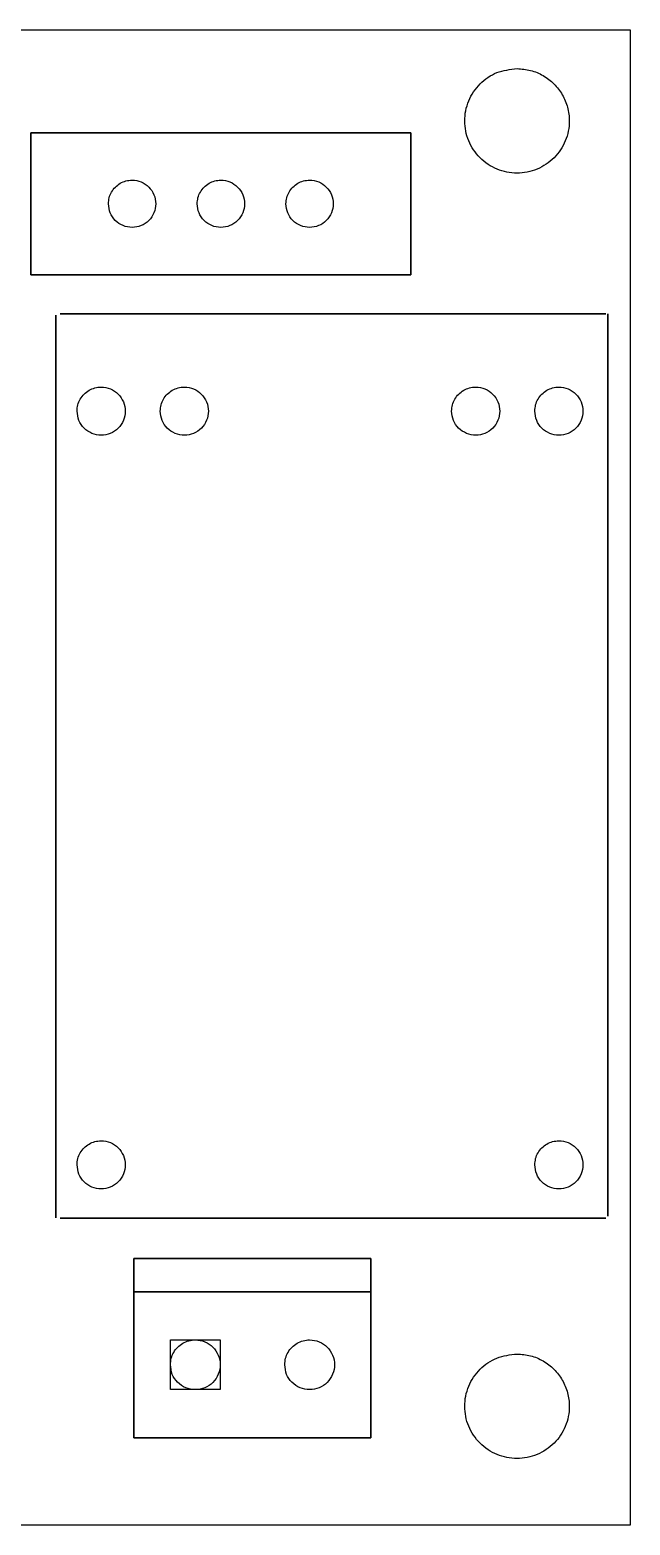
# Model space of a CAD drawing. Extents: x 0.1 to 87.9, y 0.4 to 46.2.
# Drawn here: x 69.52 to 87.9, y 0.39 to 46.19 of the extents above; entities that cross this region are included whole.
import ezdxf

# ---------------------------------------------------------------- set-up
doc = ezdxf.new("R2010")
doc.units = 0
doc.layers.get('0').update_dxf_attribs({"linetype": 'CONTINUOUS'})

msp = doc.modelspace()

# ---------------------------------------------------------------- linework, layer by layer
at = {"color": 7}
for p, q in [((0.1016, 46.1899), (87.898464, 46.1899)), ((0.1016, 46.1899), (87.898464, 46.1899)), ((87.898464, 46.1899), (87.898464, 0.392994)), ((87.898464, 46.1899), (87.898464, 0.392994)), ((84.43716, 45.003325), (84.43716, 45.003325)), ((84.43716, 45.003325), (84.43716, 45.003325)), ((69.554019, 43.038324), (69.554019, 38.688328)), ((69.554019, 38.688328), (69.554019, 43.038324)), ((81.184009, 43.038324), (69.554019, 43.038324)), ((69.554019, 43.038324), (81.184009, 43.038324)), ((81.184009, 38.688328), (81.184009, 43.038324)), ((81.184009, 43.038324), (81.184009, 38.688328)), ((71.927318, 40.86333), (71.927318, 40.86333)), ((71.927318, 40.86333), (71.927318, 40.86333)), ((71.927318, 40.86333), (71.927318, 40.86333)), ((74.645132, 40.86333), (74.645132, 40.86333)), ((74.645132, 40.86333), (74.645132, 40.86333)), ((74.645132, 40.86333), (74.645132, 40.86333)), ((77.362932, 40.86333), (77.362932, 40.86333)), ((77.362932, 40.86333), (77.362932, 40.86333)), ((77.362932, 40.86333), (77.362932, 40.86333)), ((69.554019, 38.688328), (81.184009, 38.688328)), ((81.184009, 38.688328), (69.554019, 38.688328)), ((70.315037, 37.451489), (70.315037, 9.809095)), ((70.315037, 9.809095), (70.315037, 37.451489)), ((87.155443, 37.493716), (70.452145, 37.493716)), ((70.452145, 37.493716), (87.155443, 37.493716)), ((87.218661, 9.853399), (87.218661, 37.495798)), ((87.218661, 37.495798), (87.218661, 9.853399)), ((70.966894, 34.513308), (70.966894, 34.513308)), ((70.966894, 34.513308), (70.966894, 34.513308)), ((73.515008, 34.513308), (73.515008, 34.513308)), ((73.515008, 34.513308), (73.515008, 34.513308)), ((82.434994, 34.513308), (82.434994, 34.513308)), ((82.434994, 34.513308), (82.434994, 34.513308)), ((84.982403, 34.513308), (84.982403, 34.513308)), ((84.982403, 34.513308), (84.982403, 34.513308)), ((70.966894, 11.427178), (70.966894, 11.427178)), ((70.966894, 11.427178), (70.966894, 11.427178)), ((84.982403, 11.427178), (84.982403, 11.427178)), ((84.982403, 11.427178), (84.982403, 11.427178)), ((70.452145, 9.791777), (87.155443, 9.791777)), ((87.155443, 9.791777), (70.452145, 9.791777)), ((79.963998, 8.554508), (72.709969, 8.554508)), ((72.709969, 8.554508), (79.963998, 8.554508)), ((72.709969, 8.554508), (72.709969, 3.068108)), ((72.709969, 3.068108), (72.709969, 8.554508)), ((79.963998, 3.068108), (79.963998, 8.554508)), ((79.963998, 8.554508), (79.963998, 3.068108)), ((79.963998, 7.538508), (72.709969, 7.538508)), ((72.709969, 7.538508), (79.963998, 7.538508)), ((73.824969, 4.541308), (73.824969, 6.065308)), ((73.824969, 6.065308), (75.348969, 6.065308)), ((73.824969, 4.541308), (73.824969, 6.065308)), ((73.824969, 6.065308), (75.348969, 6.065308)), ((75.348969, 6.065308), (75.348969, 4.541308)), ((75.348969, 6.065308), (75.348969, 4.541308)), ((84.43716, 5.633156), (84.43716, 5.633156)), ((84.43716, 5.633156), (84.43716, 5.633156)), ((73.824969, 5.303308), (73.824969, 5.303308)), ((73.824969, 5.303308), (73.824969, 5.303308)), ((77.324973, 5.303308), (77.324973, 5.303308)), ((77.324973, 5.303308), (77.324973, 5.303308)), ((75.348969, 4.541308), (73.824969, 4.541308)), ((75.348969, 4.541308), (73.824969, 4.541308)), ((72.709969, 3.068108), (79.963998, 3.068108)), ((79.963998, 3.068108), (72.709969, 3.068108)), ((87.898464, 0.392994), (0.1016, 0.392994)), ((87.898464, 0.392994), (0.1016, 0.392994))]:
    msp.add_line(p, q, dxfattribs=at)
for points, knots in [([(84.43716, 45.003325), (84.226466, 44.979013), (83.808829, 44.930821), (83.276614, 44.561138), (82.920003, 44.032564), (82.795711, 43.402923), (82.920586, 42.775403), (83.275978, 42.242129), (83.80918, 41.886755), (84.436969, 41.76188), (85.065592, 41.886154), (85.597957, 42.242835), (85.953652, 42.774793), (86.065069, 43.333808), (86.000301, 43.82214), (85.838703, 44.212401), (85.581597, 44.548115), (85.246305, 44.803537), (84.856041, 44.971415), (84.577173, 44.992659), (84.43716, 45.003325)], [0, 0, 0, 0, 0.628027, 1.244871, 1.872899, 2.500926, 3.11777, 3.745798, 4.373825, 4.990669, 5.618697, 6.246724, 6.863568, 7.491596, 7.910435, 8.325809, 8.744648, 9.163488, 9.578861, 9.997701, 9.997701, 9.997701, 9.997701]), ([(84.43716, 45.003325), (84.226466, 44.979013), (83.808829, 44.930821), (83.276614, 44.561138), (82.920003, 44.032564), (82.795711, 43.402923), (82.920586, 42.775403), (83.275978, 42.242129), (83.80918, 41.886755), (84.436969, 41.76188), (85.065592, 41.886154), (85.597957, 42.242835), (85.953652, 42.774793), (86.065069, 43.333808), (86.000301, 43.82214), (85.838703, 44.212401), (85.581597, 44.548115), (85.246305, 44.803537), (84.856041, 44.971415), (84.577173, 44.992659), (84.43716, 45.003325)], [0, 0, 0, 0, 0.628027, 1.244871, 1.872899, 2.500926, 3.11777, 3.745798, 4.373825, 4.990669, 5.618697, 6.246724, 6.863568, 7.491596, 7.910435, 8.325809, 8.744648, 9.163488, 9.578861, 9.997701, 9.997701, 9.997701, 9.997701]), ([(71.927318, 40.86333), (71.938318, 40.768003), (71.960121, 40.579049), (72.12738, 40.338255), (72.366527, 40.17691), (72.6514, 40.120676), (72.935314, 40.177174), (73.176587, 40.337967), (73.337372, 40.579208), (73.39387, 40.863243), (73.337644, 41.147656), (73.176268, 41.388518), (72.93559, 41.549448), (72.682671, 41.599857), (72.461731, 41.570553), (72.285162, 41.49744), (72.133272, 41.381116), (72.01771, 41.229417), (71.941755, 41.052847), (71.932144, 40.926677), (71.927318, 40.86333)], [0, 0, 0, 0, 0.284143, 0.563227, 0.84737, 1.131514, 1.410597, 1.694741, 1.978884, 2.257967, 2.542111, 2.826254, 3.105338, 3.389481, 3.57898, 3.766911, 3.956409, 4.145908, 4.333839, 4.523338, 4.523338, 4.523338, 4.523338]), ([(71.927318, 40.86333), (71.938318, 40.768003), (71.960121, 40.579049), (72.12738, 40.338255), (72.366527, 40.17691), (72.6514, 40.120676), (72.935314, 40.177174), (73.176587, 40.337967), (73.337372, 40.579208), (73.39387, 40.863243), (73.337644, 41.147656), (73.176268, 41.388518), (72.93559, 41.549448), (72.682671, 41.599857), (72.461731, 41.570553), (72.285162, 41.49744), (72.133272, 41.381116), (72.01771, 41.229417), (71.941755, 41.052847), (71.932144, 40.926677), (71.927318, 40.86333)], [0, 0, 0, 0, 0.284143, 0.563227, 0.84737, 1.131514, 1.410597, 1.694741, 1.978884, 2.257967, 2.542111, 2.826254, 3.105338, 3.389481, 3.57898, 3.766911, 3.956409, 4.145908, 4.333839, 4.523338, 4.523338, 4.523338, 4.523338]), ([(71.927318, 40.86333), (71.938318, 40.768003), (71.960121, 40.579049), (72.12738, 40.338255), (72.366527, 40.17691), (72.6514, 40.120676), (72.935314, 40.177174), (73.176587, 40.337967), (73.337372, 40.579208), (73.39387, 40.863243), (73.337644, 41.147656), (73.176268, 41.388518), (72.93559, 41.549448), (72.682671, 41.599857), (72.461731, 41.570553), (72.285162, 41.49744), (72.133272, 41.381116), (72.01771, 41.229417), (71.941755, 41.052847), (71.932144, 40.926677), (71.927318, 40.86333)], [0, 0, 0, 0, 0.284143, 0.563227, 0.84737, 1.131514, 1.410597, 1.694741, 1.978884, 2.257967, 2.542111, 2.826254, 3.105338, 3.389481, 3.57898, 3.766911, 3.956409, 4.145908, 4.333839, 4.523338, 4.523338, 4.523338, 4.523338]), ([(74.645132, 40.86333), (74.656132, 40.768003), (74.677935, 40.579049), (74.845194, 40.338255), (75.084341, 40.17691), (75.369214, 40.120676), (75.653128, 40.177174), (75.894402, 40.337967), (76.055186, 40.579208), (76.111684, 40.863243), (76.055458, 41.147656), (75.894082, 41.388518), (75.653404, 41.549448), (75.400485, 41.599857), (75.179545, 41.570553), (75.002976, 41.49744), (74.851086, 41.381116), (74.735524, 41.229417), (74.659569, 41.052847), (74.649958, 40.926677), (74.645132, 40.86333)], [0, 0, 0, 0, 0.284143, 0.563227, 0.84737, 1.131514, 1.410597, 1.694741, 1.978884, 2.257967, 2.542111, 2.826254, 3.105338, 3.389481, 3.57898, 3.766911, 3.956409, 4.145908, 4.333839, 4.523338, 4.523338, 4.523338, 4.523338]), ([(74.645132, 40.86333), (74.656132, 40.768003), (74.677935, 40.579049), (74.845194, 40.338255), (75.084341, 40.17691), (75.369214, 40.120676), (75.653128, 40.177174), (75.894402, 40.337967), (76.055186, 40.579208), (76.111684, 40.863243), (76.055458, 41.147656), (75.894082, 41.388518), (75.653404, 41.549448), (75.400485, 41.599857), (75.179545, 41.570553), (75.002976, 41.49744), (74.851086, 41.381116), (74.735524, 41.229417), (74.659569, 41.052847), (74.649958, 40.926677), (74.645132, 40.86333)], [0, 0, 0, 0, 0.284143, 0.563227, 0.84737, 1.131514, 1.410597, 1.694741, 1.978884, 2.257967, 2.542111, 2.826254, 3.105338, 3.389481, 3.57898, 3.766911, 3.956409, 4.145908, 4.333839, 4.523338, 4.523338, 4.523338, 4.523338]), ([(74.645132, 40.86333), (74.656132, 40.768003), (74.677935, 40.579049), (74.845194, 40.338255), (75.084341, 40.17691), (75.369214, 40.120676), (75.653128, 40.177174), (75.894402, 40.337967), (76.055186, 40.579208), (76.111684, 40.863243), (76.055458, 41.147656), (75.894082, 41.388518), (75.653404, 41.549448), (75.400485, 41.599857), (75.179545, 41.570553), (75.002976, 41.49744), (74.851086, 41.381116), (74.735524, 41.229417), (74.659569, 41.052847), (74.649958, 40.926677), (74.645132, 40.86333)], [0, 0, 0, 0, 0.284143, 0.563227, 0.84737, 1.131514, 1.410597, 1.694741, 1.978884, 2.257967, 2.542111, 2.826254, 3.105338, 3.389481, 3.57898, 3.766911, 3.956409, 4.145908, 4.333839, 4.523338, 4.523338, 4.523338, 4.523338]), ([(77.362932, 40.86333), (77.373932, 40.768003), (77.395735, 40.579049), (77.562994, 40.338255), (77.802141, 40.17691), (78.087014, 40.120676), (78.370928, 40.177174), (78.612202, 40.337967), (78.772986, 40.579208), (78.829484, 40.863243), (78.773258, 41.147656), (78.611882, 41.388518), (78.371204, 41.549448), (78.118285, 41.599857), (77.897345, 41.570553), (77.720776, 41.49744), (77.568886, 41.381116), (77.453324, 41.229417), (77.377369, 41.052847), (77.367758, 40.926677), (77.362932, 40.86333)], [0, 0, 0, 0, 0.284143, 0.563227, 0.84737, 1.131514, 1.410597, 1.694741, 1.978884, 2.257967, 2.542111, 2.826254, 3.105338, 3.389481, 3.57898, 3.766911, 3.956409, 4.145908, 4.333839, 4.523338, 4.523338, 4.523338, 4.523338]), ([(77.362932, 40.86333), (77.373932, 40.768003), (77.395735, 40.579049), (77.562994, 40.338255), (77.802141, 40.17691), (78.087014, 40.120676), (78.370928, 40.177174), (78.612202, 40.337967), (78.772986, 40.579208), (78.829484, 40.863243), (78.773258, 41.147656), (78.611882, 41.388518), (78.371204, 41.549448), (78.118285, 41.599857), (77.897345, 41.570553), (77.720776, 41.49744), (77.568886, 41.381116), (77.453324, 41.229417), (77.377369, 41.052847), (77.367758, 40.926677), (77.362932, 40.86333)], [0, 0, 0, 0, 0.284143, 0.563227, 0.84737, 1.131514, 1.410597, 1.694741, 1.978884, 2.257967, 2.542111, 2.826254, 3.105338, 3.389481, 3.57898, 3.766911, 3.956409, 4.145908, 4.333839, 4.523338, 4.523338, 4.523338, 4.523338]), ([(77.362932, 40.86333), (77.373932, 40.768003), (77.395735, 40.579049), (77.562994, 40.338255), (77.802141, 40.17691), (78.087014, 40.120676), (78.370928, 40.177174), (78.612202, 40.337967), (78.772986, 40.579208), (78.829484, 40.863243), (78.773258, 41.147656), (78.611882, 41.388518), (78.371204, 41.549448), (78.118285, 41.599857), (77.897345, 41.570553), (77.720776, 41.49744), (77.568886, 41.381116), (77.453324, 41.229417), (77.377369, 41.052847), (77.367758, 40.926677), (77.362932, 40.86333)], [0, 0, 0, 0, 0.284143, 0.563227, 0.84737, 1.131514, 1.410597, 1.694741, 1.978884, 2.257967, 2.542111, 2.826254, 3.105338, 3.389481, 3.57898, 3.766911, 3.956409, 4.145908, 4.333839, 4.523338, 4.523338, 4.523338, 4.523338]), ([(70.966894, 34.513308), (70.978087, 34.41631), (71.000273, 34.22404), (71.170467, 33.979022), (71.413809, 33.814847), (71.70368, 33.757626), (71.992574, 33.815115), (72.238081, 33.978729), (72.401686, 34.224202), (72.459176, 34.51322), (72.401963, 34.802623), (72.237756, 35.047711), (71.992855, 35.211464), (71.735499, 35.262758), (71.510683, 35.23294), (71.331016, 35.158544), (71.176462, 35.040179), (71.058872, 34.885819), (70.981585, 34.706151), (70.971805, 34.577767), (70.966894, 34.513308)], [0, 0, 0, 0, 0.289128, 0.573108, 0.862236, 1.151365, 1.435344, 1.724473, 2.013601, 2.297581, 2.586709, 2.875838, 3.159817, 3.448946, 3.641769, 3.832997, 4.02582, 4.218643, 4.409871, 4.602695, 4.602695, 4.602695, 4.602695]), ([(70.966894, 34.513308), (70.978087, 34.41631), (71.000273, 34.22404), (71.170467, 33.979022), (71.413809, 33.814847), (71.70368, 33.757626), (71.992574, 33.815115), (72.238081, 33.978729), (72.401686, 34.224202), (72.459176, 34.51322), (72.401963, 34.802623), (72.237756, 35.047711), (71.992855, 35.211464), (71.735499, 35.262758), (71.510683, 35.23294), (71.331016, 35.158544), (71.176462, 35.040179), (71.058872, 34.885819), (70.981585, 34.706151), (70.971805, 34.577767), (70.966894, 34.513308)], [0, 0, 0, 0, 0.289128, 0.573108, 0.862236, 1.151365, 1.435344, 1.724473, 2.013601, 2.297581, 2.586709, 2.875838, 3.159817, 3.448946, 3.641769, 3.832997, 4.02582, 4.218643, 4.409871, 4.602695, 4.602695, 4.602695, 4.602695]), ([(73.515008, 34.513308), (73.526201, 34.41631), (73.548387, 34.22404), (73.71858, 33.979022), (73.961923, 33.814847), (74.251794, 33.757626), (74.540688, 33.815115), (74.786195, 33.978729), (74.9498, 34.224202), (75.00729, 34.51322), (74.950077, 34.802623), (74.78587, 35.047711), (74.540969, 35.211464), (74.283613, 35.262758), (74.058797, 35.23294), (73.87913, 35.158544), (73.724576, 35.040179), (73.606986, 34.885819), (73.529699, 34.706151), (73.519919, 34.577767), (73.515008, 34.513308)], [0, 0, 0, 0, 0.289128, 0.573108, 0.862236, 1.151365, 1.435344, 1.724473, 2.013601, 2.297581, 2.586709, 2.875838, 3.159817, 3.448946, 3.641769, 3.832997, 4.02582, 4.218643, 4.409871, 4.602695, 4.602695, 4.602695, 4.602695]), ([(73.515008, 34.513308), (73.526201, 34.41631), (73.548387, 34.22404), (73.71858, 33.979022), (73.961923, 33.814847), (74.251794, 33.757626), (74.540688, 33.815115), (74.786195, 33.978729), (74.9498, 34.224202), (75.00729, 34.51322), (74.950077, 34.802623), (74.78587, 35.047711), (74.540969, 35.211464), (74.283613, 35.262758), (74.058797, 35.23294), (73.87913, 35.158544), (73.724576, 35.040179), (73.606986, 34.885819), (73.529699, 34.706151), (73.519919, 34.577767), (73.515008, 34.513308)], [0, 0, 0, 0, 0.289128, 0.573108, 0.862236, 1.151365, 1.435344, 1.724473, 2.013601, 2.297581, 2.586709, 2.875838, 3.159817, 3.448946, 3.641769, 3.832997, 4.02582, 4.218643, 4.409871, 4.602695, 4.602695, 4.602695, 4.602695]), ([(82.434994, 34.513308), (82.446187, 34.41631), (82.468373, 34.22404), (82.638567, 33.979022), (82.881909, 33.814847), (83.17178, 33.757626), (83.460674, 33.815115), (83.706181, 33.978729), (83.869786, 34.224202), (83.927276, 34.51322), (83.870063, 34.802623), (83.705856, 35.047711), (83.460955, 35.211464), (83.203599, 35.262758), (82.978783, 35.23294), (82.799116, 35.158544), (82.644562, 35.040179), (82.526972, 34.885819), (82.449685, 34.706151), (82.439905, 34.577767), (82.434994, 34.513308)], [0, 0, 0, 0, 0.289128, 0.573108, 0.862236, 1.151365, 1.435344, 1.724473, 2.013601, 2.297581, 2.586709, 2.875838, 3.159817, 3.448946, 3.641769, 3.832997, 4.02582, 4.218643, 4.409871, 4.602695, 4.602695, 4.602695, 4.602695]), ([(82.434994, 34.513308), (82.446187, 34.41631), (82.468373, 34.22404), (82.638567, 33.979022), (82.881909, 33.814847), (83.17178, 33.757626), (83.460674, 33.815115), (83.706181, 33.978729), (83.869786, 34.224202), (83.927276, 34.51322), (83.870063, 34.802623), (83.705856, 35.047711), (83.460955, 35.211464), (83.203599, 35.262758), (82.978783, 35.23294), (82.799116, 35.158544), (82.644562, 35.040179), (82.526972, 34.885819), (82.449685, 34.706151), (82.439905, 34.577767), (82.434994, 34.513308)], [0, 0, 0, 0, 0.289128, 0.573108, 0.862236, 1.151365, 1.435344, 1.724473, 2.013601, 2.297581, 2.586709, 2.875838, 3.159817, 3.448946, 3.641769, 3.832997, 4.02582, 4.218643, 4.409871, 4.602695, 4.602695, 4.602695, 4.602695]), ([(84.982403, 34.513308), (84.993596, 34.41631), (85.015782, 34.22404), (85.185975, 33.979022), (85.429317, 33.814847), (85.719188, 33.757626), (86.008083, 33.815115), (86.253589, 33.978729), (86.417195, 34.224202), (86.474684, 34.51322), (86.417471, 34.802623), (86.253264, 35.047711), (86.008364, 35.211464), (85.751007, 35.262758), (85.526191, 35.23294), (85.346525, 35.158544), (85.19197, 35.040179), (85.07438, 34.885819), (84.997093, 34.706151), (84.987313, 34.577767), (84.982403, 34.513308)], [0, 0, 0, 0, 0.289128, 0.573108, 0.862236, 1.151365, 1.435344, 1.724473, 2.013601, 2.297581, 2.586709, 2.875838, 3.159817, 3.448946, 3.641769, 3.832997, 4.02582, 4.218643, 4.409871, 4.602695, 4.602695, 4.602695, 4.602695]), ([(84.982403, 34.513308), (84.993596, 34.41631), (85.015782, 34.22404), (85.185975, 33.979022), (85.429317, 33.814847), (85.719188, 33.757626), (86.008083, 33.815115), (86.253589, 33.978729), (86.417195, 34.224202), (86.474684, 34.51322), (86.417471, 34.802623), (86.253264, 35.047711), (86.008364, 35.211464), (85.751007, 35.262758), (85.526191, 35.23294), (85.346525, 35.158544), (85.19197, 35.040179), (85.07438, 34.885819), (84.997093, 34.706151), (84.987313, 34.577767), (84.982403, 34.513308)], [0, 0, 0, 0, 0.289128, 0.573108, 0.862236, 1.151365, 1.435344, 1.724473, 2.013601, 2.297581, 2.586709, 2.875838, 3.159817, 3.448946, 3.641769, 3.832997, 4.02582, 4.218643, 4.409871, 4.602695, 4.602695, 4.602695, 4.602695]), ([(70.966894, 11.427178), (70.978087, 11.330179), (71.000273, 11.13791), (71.170467, 10.892891), (71.413809, 10.728716), (71.70368, 10.671495), (71.992574, 10.728985), (72.238081, 10.892598), (72.401686, 11.138071), (72.459176, 11.42709), (72.401963, 11.716492), (72.237756, 11.96158), (71.992855, 12.125333), (71.735499, 12.176627), (71.510683, 12.146809), (71.331016, 12.072413), (71.176462, 11.954048), (71.058872, 11.799688), (70.981585, 11.62002), (70.971805, 11.491636), (70.966894, 11.427178)], [0, 0, 0, 0, 0.289128, 0.573108, 0.862236, 1.151365, 1.435344, 1.724473, 2.013601, 2.297581, 2.586709, 2.875838, 3.159817, 3.448946, 3.641769, 3.832997, 4.02582, 4.218643, 4.409871, 4.602695, 4.602695, 4.602695, 4.602695]), ([(70.966894, 11.427178), (70.978087, 11.330179), (71.000273, 11.13791), (71.170467, 10.892891), (71.413809, 10.728716), (71.70368, 10.671495), (71.992574, 10.728985), (72.238081, 10.892598), (72.401686, 11.138071), (72.459176, 11.42709), (72.401963, 11.716492), (72.237756, 11.96158), (71.992855, 12.125333), (71.735499, 12.176627), (71.510683, 12.146809), (71.331016, 12.072413), (71.176462, 11.954048), (71.058872, 11.799688), (70.981585, 11.62002), (70.971805, 11.491636), (70.966894, 11.427178)], [0, 0, 0, 0, 0.289128, 0.573108, 0.862236, 1.151365, 1.435344, 1.724473, 2.013601, 2.297581, 2.586709, 2.875838, 3.159817, 3.448946, 3.641769, 3.832997, 4.02582, 4.218643, 4.409871, 4.602695, 4.602695, 4.602695, 4.602695]), ([(84.982403, 11.427178), (84.993596, 11.330179), (85.015782, 11.13791), (85.185975, 10.892891), (85.429317, 10.728716), (85.719188, 10.671495), (86.008083, 10.728985), (86.253589, 10.892598), (86.417195, 11.138071), (86.474684, 11.42709), (86.417471, 11.716492), (86.253264, 11.96158), (86.008364, 12.125333), (85.751007, 12.176627), (85.526191, 12.146809), (85.346525, 12.072413), (85.19197, 11.954048), (85.07438, 11.799688), (84.997093, 11.62002), (84.987313, 11.491636), (84.982403, 11.427178)], [0, 0, 0, 0, 0.289128, 0.573108, 0.862236, 1.151365, 1.435344, 1.724473, 2.013601, 2.297581, 2.586709, 2.875838, 3.159817, 3.448946, 3.641769, 3.832997, 4.02582, 4.218643, 4.409871, 4.602695, 4.602695, 4.602695, 4.602695]), ([(84.982403, 11.427178), (84.993596, 11.330179), (85.015782, 11.13791), (85.185975, 10.892891), (85.429317, 10.728716), (85.719188, 10.671495), (86.008083, 10.728985), (86.253589, 10.892598), (86.417195, 11.138071), (86.474684, 11.42709), (86.417471, 11.716492), (86.253264, 11.96158), (86.008364, 12.125333), (85.751007, 12.176627), (85.526191, 12.146809), (85.346525, 12.072413), (85.19197, 11.954048), (85.07438, 11.799688), (84.997093, 11.62002), (84.987313, 11.491636), (84.982403, 11.427178)], [0, 0, 0, 0, 0.289128, 0.573108, 0.862236, 1.151365, 1.435344, 1.724473, 2.013601, 2.297581, 2.586709, 2.875838, 3.159817, 3.448946, 3.641769, 3.832997, 4.02582, 4.218643, 4.409871, 4.602695, 4.602695, 4.602695, 4.602695]), ([(73.824969, 5.303308), (73.836548, 5.202965), (73.859499, 5.004066), (74.035561, 4.750598), (74.287295, 4.580762), (74.587161, 4.521568), (74.886018, 4.58104), (75.13999, 4.750295), (75.309237, 5.004233), (75.368709, 5.303217), (75.309523, 5.602599), (75.139654, 5.856138), (74.886308, 6.025538), (74.620078, 6.078601), (74.387509, 6.047755), (74.201647, 5.970793), (74.041763, 5.848347), (73.920119, 5.688664), (73.840167, 5.5028), (73.830049, 5.36999), (73.824969, 5.303308)], [0, 0, 0, 0, 0.299098, 0.59287, 0.891969, 1.191067, 1.484839, 1.783937, 2.083036, 2.376808, 2.675906, 2.975004, 3.268777, 3.567875, 3.767347, 3.965169, 4.164641, 4.364114, 4.561936, 4.761408, 4.761408, 4.761408, 4.761408]), ([(73.824969, 5.303308), (73.836548, 5.202965), (73.859499, 5.004066), (74.035561, 4.750598), (74.287295, 4.580762), (74.587161, 4.521568), (74.886018, 4.58104), (75.13999, 4.750295), (75.309237, 5.004233), (75.368709, 5.303217), (75.309523, 5.602599), (75.139654, 5.856138), (74.886308, 6.025538), (74.620078, 6.078601), (74.387509, 6.047755), (74.201647, 5.970793), (74.041763, 5.848347), (73.920119, 5.688664), (73.840167, 5.5028), (73.830049, 5.36999), (73.824969, 5.303308)], [0, 0, 0, 0, 0.299098, 0.59287, 0.891969, 1.191067, 1.484839, 1.783937, 2.083036, 2.376808, 2.675906, 2.975004, 3.268777, 3.567875, 3.767347, 3.965169, 4.164641, 4.364114, 4.561936, 4.761408, 4.761408, 4.761408, 4.761408]), ([(77.324973, 5.303308), (77.336552, 5.202965), (77.359503, 5.004066), (77.535565, 4.750598), (77.787298, 4.580762), (78.087165, 4.521568), (78.386021, 4.58104), (78.639994, 4.750295), (78.80924, 5.004233), (78.868712, 5.303217), (78.809527, 5.602599), (78.639657, 5.856138), (78.386312, 6.025538), (78.120081, 6.078601), (77.887513, 6.047755), (77.701651, 5.970793), (77.541767, 5.848347), (77.420122, 5.688664), (77.34017, 5.5028), (77.330053, 5.36999), (77.324973, 5.303308)], [0, 0, 0, 0, 0.299098, 0.59287, 0.891969, 1.191067, 1.484839, 1.783937, 2.083036, 2.376808, 2.675906, 2.975004, 3.268777, 3.567875, 3.767347, 3.965169, 4.164641, 4.364114, 4.561936, 4.761408, 4.761408, 4.761408, 4.761408]), ([(77.324973, 5.303308), (77.336552, 5.202965), (77.359503, 5.004066), (77.535565, 4.750598), (77.787298, 4.580762), (78.087165, 4.521568), (78.386021, 4.58104), (78.639994, 4.750295), (78.80924, 5.004233), (78.868712, 5.303217), (78.809527, 5.602599), (78.639657, 5.856138), (78.386312, 6.025538), (78.120081, 6.078601), (77.887513, 6.047755), (77.701651, 5.970793), (77.541767, 5.848347), (77.420122, 5.688664), (77.34017, 5.5028), (77.330053, 5.36999), (77.324973, 5.303308)], [0, 0, 0, 0, 0.299098, 0.59287, 0.891969, 1.191067, 1.484839, 1.783937, 2.083036, 2.376808, 2.675906, 2.975004, 3.268777, 3.567875, 3.767347, 3.965169, 4.164641, 4.364114, 4.561936, 4.761408, 4.761408, 4.761408, 4.761408]), ([(84.43716, 5.633156), (84.226466, 5.608843), (83.808829, 5.560652), (83.276614, 5.190968), (82.920003, 4.662395), (82.795711, 4.032754), (82.920586, 3.405234), (83.275978, 2.871959), (83.80918, 2.516586), (84.436969, 2.39171), (85.065592, 2.515985), (85.597957, 2.872666), (85.953652, 3.404624), (86.065069, 3.963638), (86.000301, 4.45197), (85.838703, 4.842231), (85.581597, 5.177946), (85.246305, 5.433367), (84.856041, 5.601245), (84.577173, 5.622489), (84.43716, 5.633156)], [0, 0, 0, 0, 0.628027, 1.244871, 1.872899, 2.500926, 3.11777, 3.745798, 4.373825, 4.990669, 5.618697, 6.246724, 6.863568, 7.491596, 7.910435, 8.325809, 8.744648, 9.163488, 9.578861, 9.997701, 9.997701, 9.997701, 9.997701]), ([(84.43716, 5.633156), (84.226466, 5.608843), (83.808829, 5.560652), (83.276614, 5.190968), (82.920003, 4.662395), (82.795711, 4.032754), (82.920586, 3.405234), (83.275978, 2.871959), (83.80918, 2.516586), (84.436969, 2.39171), (85.065592, 2.515985), (85.597957, 2.872666), (85.953652, 3.404624), (86.065069, 3.963638), (86.000301, 4.45197), (85.838703, 4.842231), (85.581597, 5.177946), (85.246305, 5.433367), (84.856041, 5.601245), (84.577173, 5.622489), (84.43716, 5.633156)], [0, 0, 0, 0, 0.628027, 1.244871, 1.872899, 2.500926, 3.11777, 3.745798, 4.373825, 4.990669, 5.618697, 6.246724, 6.863568, 7.491596, 7.910435, 8.325809, 8.744648, 9.163488, 9.578861, 9.997701, 9.997701, 9.997701, 9.997701])]:
    msp.add_open_spline(points, degree=3, knots=knots, dxfattribs=at)

doc.saveas('drawing.dxf')
